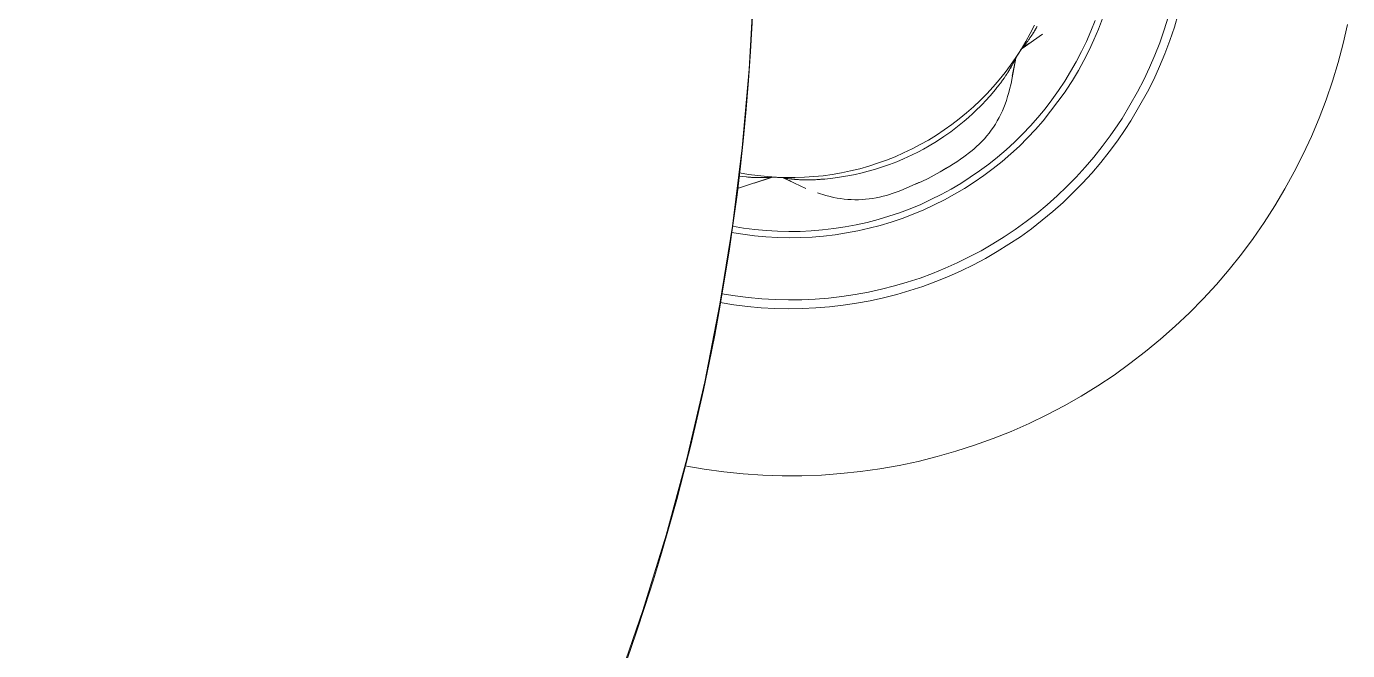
# Model space of a CAD drawing. Header units: inches. Extents: x -12 to 136, y -5 to 104.
# Drawn here: x 60.09 to 65.27, y 1.18 to 3.63 of the extents above; entities that cross this region are included whole.
import ezdxf

# ---------------------------------------------------------------- set-up
doc = ezdxf.new("R2010")
doc.units = ezdxf.units.IN
doc.layers.add('ZANO_R', color=7, linetype='Continuous', lineweight=0)

msp = doc.modelspace()

# ---------------------------------------------------------------- linework, layer by layer
at = {"layer": 'ZANO_R'}
for p, q in [((62.92244, 3.46307), (62.93933, 3.77245)), ((64.04136, 3.63576), (64.02476, 3.60313)), ((64.05032, 3.62803), (64.05152, 3.63021)), ((64.27868, 3.65337), (64.26236, 3.61211)), ((64.29173, 3.61956), (64.30776, 3.66179)), ((64.56578, 3.66699), (64.55, 3.61648)), ((64.60538, 3.67935), (64.58977, 3.62675)), ((65.2694, 3.63836), (65.25211, 3.56327)), ((64.0727, 3.60051), (63.99278, 3.5442)), ((64.02476, 3.60313), (64.00705, 3.57108)), ((64.01802, 3.57748), (64.01481, 3.57306)), ((64.01802, 3.57747), (64.01831, 3.57788)), ((64.01947, 3.5795), (64.01831, 3.57788)), ((64.01948, 3.5795), (64.02015, 3.58043)), ((64.02095, 3.58156), (64.02014, 3.58043)), ((64.02095, 3.58156), (64.02346, 3.58511)), ((64.02442, 3.58651), (64.02345, 3.58511)), ((64.02443, 3.5865), (64.02792, 3.59158)), ((64.02852, 3.59248), (64.02792, 3.59158)), ((64.02853, 3.59248), (64.03104, 3.59623)), ((64.03161, 3.59711), (64.03103, 3.59623)), ((64.03162, 3.59711), (64.0321, 3.59785)), ((64.03317, 3.5995), (64.0321, 3.59785)), ((64.03318, 3.5995), (64.03425, 3.60116)), ((64.0347, 3.60186), (64.03425, 3.60117)), ((64.0347, 3.60186), (64.03533, 3.60286)), ((64.03642, 3.60457), (64.03533, 3.60286)), ((64.03642, 3.60457), (64.03752, 3.60632)), ((64.03778, 3.60675), (64.03752, 3.60632)), ((64.03778, 3.60675), (64.03862, 3.60809)), ((64.03933, 3.60924), (64.03862, 3.60809)), ((64.03933, 3.60924), (64.03975, 3.60993)), ((64.04147, 3.61275), (64.03975, 3.60994)), ((64.04147, 3.61275), (64.04204, 3.6137)), ((64.04242, 3.61434), (64.04204, 3.6137)), ((64.04242, 3.61434), (64.04319, 3.61563)), ((64.04397, 3.61695), (64.04319, 3.61563)), ((64.04397, 3.61695), (64.04436, 3.61762)), ((64.04613, 3.62065), (64.04436, 3.61762)), ((64.04613, 3.62065), (64.04672, 3.62167)), ((64.04706, 3.62227), (64.04672, 3.62168)), ((64.04706, 3.62227), (64.04791, 3.62374)), ((64.0486, 3.62498), (64.0479, 3.62375)), ((64.04861, 3.62498), (64.04911, 3.62587)), ((64.05031, 3.62803), (64.04911, 3.62587)), ((64.26236, 3.61211), (64.24461, 3.57145)), ((64.25532, 3.53689), (64.27424, 3.57791)), ((64.27424, 3.57791), (64.29173, 3.61956)), ((64.55, 3.61648), (64.5325, 3.56653)), ((64.58977, 3.62675), (64.57235, 3.57473)), ((63.98824, 3.53966), (63.96837, 3.50891)), ((63.97934, 3.52529), (63.96898, 3.50952)), ((63.98942, 3.54124), (63.97934, 3.52529)), ((64.00705, 3.57108), (63.98824, 3.53966)), ((63.99271, 3.54413), (63.98942, 3.54124)), ((63.993, 3.54487), (63.99264, 3.54454)), ((63.99265, 3.54422), (63.99264, 3.54422)), ((63.99264, 3.54422), (63.99264, 3.54422)), ((63.99264, 3.54422), (63.99264, 3.54422)), ((63.99264, 3.54422), (63.99264, 3.54422)), ((63.99264, 3.54422), (63.99264, 3.54421)), ((63.99264, 3.54421), (63.99264, 3.54421)), ((63.99264, 3.54421), (63.99264, 3.54421)), ((63.99264, 3.54421), (63.99264, 3.54421)), ((63.99264, 3.54421), (63.99264, 3.54421)), ((63.99264, 3.54421), (63.99264, 3.54421)), ((63.99264, 3.54421), (63.99264, 3.5442)), ((63.99264, 3.5442), (63.99264, 3.5442)), ((63.99264, 3.5442), (63.99264, 3.5442)), ((63.99264, 3.5442), (63.99264, 3.5442)), ((63.99264, 3.5442), (63.99264, 3.5442)), ((63.99264, 3.5442), (63.99264, 3.5442)), ((63.99264, 3.5442), (63.99264, 3.54419)), ((63.99264, 3.54419), (63.99264, 3.54419)), ((63.99264, 3.54419), (63.99264, 3.54419)), ((63.99264, 3.54419), (63.99264, 3.54419)), ((63.99264, 3.54419), (63.99264, 3.54419)), ((63.99264, 3.54419), (63.99264, 3.54419)), ((63.99264, 3.54419), (63.99264, 3.54419)), ((63.99264, 3.54419), (63.99264, 3.54418)), ((63.99264, 3.54418), (63.99264, 3.54418)), ((63.99264, 3.54418), (63.99264, 3.54418)), ((63.99264, 3.54418), (63.99265, 3.54418)), ((63.99265, 3.54423), (63.99266, 3.54446)), ((63.99265, 3.54423), (63.99265, 3.54423)), ((63.99265, 3.54423), (63.99265, 3.54423)), ((63.99265, 3.54423), (63.99265, 3.54423)), ((63.99265, 3.54423), (63.99265, 3.54422)), ((63.99265, 3.54422), (63.99265, 3.54422)), ((63.99265, 3.54422), (63.99265, 3.54422)), ((63.99265, 3.54422), (63.99265, 3.54422)), ((63.99265, 3.54418), (63.99265, 3.54418)), ((63.99265, 3.54418), (63.99265, 3.54418)), ((63.99265, 3.54418), (63.99265, 3.54418)), ((63.99265, 3.54418), (63.99265, 3.54417)), ((63.99265, 3.54417), (63.99265, 3.54417)), ((63.99265, 3.54417), (63.99265, 3.54417)), ((63.99265, 3.54417), (63.99265, 3.54417)), ((63.99265, 3.54417), (63.99265, 3.54417)), ((63.99265, 3.54417), (63.99265, 3.54417)), ((63.99265, 3.54417), (63.99265, 3.54417)), ((63.99265, 3.54417), (63.99266, 3.54417)), ((63.99266, 3.54417), (63.99266, 3.54417)), ((63.99266, 3.54417), (63.99266, 3.54416)), ((63.99266, 3.54416), (63.99266, 3.54416)), ((63.99266, 3.54416), (63.99266, 3.54416)), ((63.99266, 3.54416), (63.99266, 3.54416)), ((63.99266, 3.54416), (63.99266, 3.54416)), ((63.99266, 3.54416), (63.99266, 3.54416)), ((63.99266, 3.54416), (63.99267, 3.54416)), ((63.99267, 3.54416), (63.99267, 3.54416)), ((63.99267, 3.54416), (63.99267, 3.54416)), ((63.99267, 3.54416), (63.99267, 3.54416)), ((63.99267, 3.54416), (63.99267, 3.54416)), ((63.99267, 3.54416), (63.99267, 3.54416)), ((63.99267, 3.54416), (63.99267, 3.54416)), ((63.99267, 3.54416), (63.99268, 3.54416)), ((63.99268, 3.54416), (63.99268, 3.54416)), ((63.99268, 3.54416), (63.99268, 3.54415)), ((63.99268, 3.54415), (63.99268, 3.54415)), ((63.99268, 3.54415), (63.99268, 3.54415)), ((63.99268, 3.54415), (63.99268, 3.54415)), ((63.99268, 3.54415), (63.99269, 3.54415)), ((63.99269, 3.54415), (63.99269, 3.54415)), ((63.99269, 3.54415), (63.99269, 3.54415)), ((63.99269, 3.54415), (63.99269, 3.54415)), ((63.99276, 3.54418), (63.9927, 3.54415)), ((63.99275, 3.54418), (63.99278, 3.5442)), ((63.99301, 3.54487), (63.99307, 3.54493)), ((63.99321, 3.54507), (63.99306, 3.54493)), ((63.99337, 3.54524), (63.99323, 3.5451)), ((63.99354, 3.54542), (63.99342, 3.5453)), ((63.99374, 3.54563), (63.99364, 3.54553)), ((63.99394, 3.54587), (63.99388, 3.54579)), ((63.99495, 3.54703), (63.99473, 3.54677)), ((63.99495, 3.54703), (63.99542, 3.54759)), ((63.99554, 3.54775), (63.99541, 3.5476)), ((63.99555, 3.54775), (63.9962, 3.54856)), ((63.9964, 3.54881), (63.99576, 3.54802)), ((63.9964, 3.54881), (63.9966, 3.54906)), ((63.9969, 3.54944), (63.9966, 3.54906)), ((63.9969, 3.54944), (63.99794, 3.55077)), ((63.99823, 3.55114), (63.99794, 3.55077)), ((63.99823, 3.55114), (63.99842, 3.55138)), ((63.99902, 3.55216), (63.99842, 3.55138)), ((63.99902, 3.55215), (63.99943, 3.55268)), ((63.9999, 3.5533), (63.99943, 3.55268)), ((63.99991, 3.5533), (64.0005, 3.55407)), ((64.00083, 3.55451), (64.00049, 3.55407)), ((64.00084, 3.5545), (64.00478, 3.55965)), ((64.02164, 3.56519), (64.00373, 3.55249)), ((64.005, 3.55995), (64.00477, 3.55966)), ((64.005, 3.55995), (64.00689, 3.56243)), ((64.00733, 3.56303), (64.00688, 3.56243)), ((64.00734, 3.56303), (64.00837, 3.56439)), ((64.00855, 3.56465), (64.00836, 3.5644)), ((64.00856, 3.56465), (64.00991, 3.56645)), ((64.01109, 3.56804), (64.0099, 3.56645)), ((64.0111, 3.56804), (64.0115, 3.56857)), ((64.01241, 3.56981), (64.01149, 3.56858)), ((64.01241, 3.56981), (64.01313, 3.57078)), ((64.01377, 3.57166), (64.01313, 3.57078)), ((64.01378, 3.57166), (64.01481, 3.57306)), ((64.02164, 3.56518), (64.02171, 3.56524)), ((64.22546, 3.53142), (64.20493, 3.49208)), ((64.24461, 3.57145), (64.22546, 3.53142)), ((64.23499, 3.49656), (64.25532, 3.53689)), ((64.5325, 3.56653), (64.5133, 3.51721)), ((64.57235, 3.57473), (64.55313, 3.52334)), ((65.25211, 3.56327), (65.23224, 3.48882)), ((63.94745, 3.47885), (63.92551, 3.44954)), ((63.96837, 3.50891), (63.94745, 3.47885)), ((63.95112, 3.47406), (63.95026, 3.47255)), ((63.95113, 3.47405), (63.95151, 3.47472)), ((63.95253, 3.47655), (63.9515, 3.47473)), ((63.95254, 3.47654), (63.95273, 3.47687)), ((63.95389, 3.47897), (63.95272, 3.47688)), ((63.9539, 3.47896), (63.95504, 3.48099)), ((63.96803, 3.50581), (63.95414, 3.43478)), ((63.96555, 3.49105), (63.95415, 3.42901)), ((63.9552, 3.48131), (63.95503, 3.481)), ((63.95521, 3.48131), (63.95613, 3.48296)), ((63.95646, 3.48358), (63.95612, 3.48297)), ((63.95647, 3.48358), (63.95718, 3.48487)), ((63.95767, 3.48576), (63.95718, 3.48487)), ((63.95767, 3.48576), (63.95916, 3.48848)), ((63.95936, 3.48887), (63.95915, 3.48849)), ((63.95936, 3.48886), (63.96008, 3.49019)), ((63.96041, 3.49081), (63.96008, 3.49019)), ((63.96041, 3.49081), (63.96096, 3.49182)), ((63.96139, 3.49264), (63.96096, 3.49182)), ((63.9614, 3.49264), (63.96259, 3.49487)), ((63.96274, 3.49516), (63.96258, 3.49487)), ((63.96274, 3.49516), (63.96297, 3.49559)), ((63.96315, 3.49594), (63.96297, 3.4956)), ((63.96315, 3.49593), (63.96335, 3.4963)), ((63.96354, 3.49667), (63.96335, 3.49631)), ((63.96354, 3.49667), (63.96408, 3.49766)), ((63.9643, 3.49808), (63.96407, 3.49766)), ((63.9643, 3.49807), (63.96475, 3.49892)), ((63.96504, 3.49949), (63.96474, 3.49892)), ((63.96505, 3.49949), (63.96594, 3.5012)), ((63.96823, 3.50628), (63.96555, 3.49105)), ((63.96605, 3.50143), (63.96593, 3.5012)), ((63.96605, 3.50142), (63.96644, 3.5022)), ((63.96662, 3.50258), (63.96643, 3.5022)), ((63.96662, 3.50257), (63.96667, 3.50266)), ((63.96728, 3.50398), (63.96666, 3.50266)), ((63.96748, 3.50443), (63.9674, 3.50425)), ((63.96764, 3.5048), (63.96755, 3.50458)), ((63.96777, 3.50512), (63.96767, 3.50488)), ((63.96788, 3.50541), (63.96778, 3.50516)), ((63.96802, 3.50586), (63.96791, 3.50552)), ((63.96807, 3.50603), (63.96806, 3.50598)), ((63.96807, 3.50603), (63.96809, 3.50611)), ((63.96834, 3.50736), (63.96809, 3.50612)), ((63.96816, 3.50638), (63.96816, 3.50639)), ((63.96816, 3.50639), (63.96816, 3.50639)), ((63.96816, 3.50639), (63.96816, 3.50639)), ((63.96816, 3.50639), (63.96816, 3.50639)), ((63.96816, 3.50639), (63.96816, 3.50639)), ((63.96816, 3.50639), (63.96817, 3.50639)), ((63.96816, 3.50638), (63.96816, 3.50638)), ((63.96816, 3.50638), (63.96816, 3.50638)), ((63.96816, 3.50638), (63.96816, 3.50638)), ((63.96817, 3.50639), (63.96817, 3.5064)), ((63.96817, 3.5064), (63.96817, 3.5064)), ((63.96817, 3.5064), (63.96817, 3.5064)), ((63.96817, 3.5064), (63.96817, 3.5064)), ((63.96817, 3.5064), (63.96817, 3.5064)), ((63.96817, 3.5064), (63.96817, 3.5064)), ((63.96817, 3.5064), (63.96818, 3.5064)), ((63.96818, 3.5064), (63.96818, 3.50641)), ((63.96818, 3.50641), (63.96818, 3.50641)), ((63.96818, 3.50641), (63.96818, 3.50641)), ((63.96818, 3.50641), (63.96819, 3.50641)), ((63.96818, 3.5064), (63.96818, 3.5064)), ((63.96819, 3.50641), (63.96819, 3.50641)), ((63.96819, 3.50641), (63.96819, 3.50641)), ((63.96819, 3.50641), (63.96819, 3.50641)), ((63.96819, 3.50641), (63.96819, 3.50641)), ((63.96819, 3.50641), (63.96819, 3.50641)), ((63.96819, 3.50641), (63.9682, 3.50641)), ((63.9682, 3.50641), (63.9682, 3.50641)), ((63.9682, 3.50641), (63.9682, 3.50641)), ((63.9682, 3.50641), (63.9682, 3.50641)), ((63.9682, 3.50641), (63.9682, 3.50641)), ((63.9682, 3.50641), (63.96821, 3.50641)), ((63.96821, 3.50641), (63.96821, 3.50641)), ((63.96821, 3.50641), (63.96821, 3.50641)), ((63.96821, 3.50641), (63.96821, 3.50641)), ((63.96821, 3.50641), (63.96821, 3.50641)), ((63.96821, 3.50641), (63.96822, 3.50641)), ((63.96822, 3.50641), (63.96822, 3.50641)), ((63.96822, 3.50641), (63.96822, 3.50641)), ((63.96822, 3.50641), (63.96822, 3.50641)), ((63.96822, 3.50641), (63.96822, 3.50641)), ((63.96822, 3.50641), (63.96823, 3.50641)), ((63.96823, 3.50641), (63.96823, 3.50641)), ((63.96823, 3.50641), (63.96823, 3.50641)), ((63.96823, 3.50641), (63.96823, 3.50641)), ((63.96823, 3.50641), (63.96823, 3.50641)), ((63.96823, 3.50641), (63.96824, 3.50641)), ((63.96825, 3.50636), (63.96823, 3.50629)), ((63.96824, 3.50641), (63.96824, 3.50641)), ((63.96824, 3.50641), (63.96824, 3.50641)), ((63.96824, 3.50641), (63.96824, 3.5064)), ((63.96824, 3.50636), (63.96824, 3.5064)), ((63.96824, 3.5064), (63.96824, 3.5064)), ((63.96824, 3.5064), (63.96824, 3.5064)), ((63.96824, 3.5064), (63.96825, 3.5064)), ((63.96851, 3.50762), (63.96825, 3.50639)), ((63.96864, 3.50858), (63.96834, 3.50736)), ((63.9688, 3.50883), (63.96851, 3.50762)), ((63.96897, 3.5098), (63.96864, 3.50858)), ((63.96913, 3.51004), (63.9688, 3.50883)), ((64.20493, 3.49208), (64.18305, 3.45349)), ((64.21327, 3.45696), (64.23499, 3.49656)), ((64.5133, 3.51721), (64.49242, 3.46858)), ((64.53214, 3.47265), (64.5094, 3.42272)), ((64.55313, 3.52334), (64.53214, 3.47265)), ((65.23224, 3.48882), (65.20981, 3.41509)), ((62.89477, 3.15448), (62.92244, 3.46307)), ((63.90258, 3.421), (63.87867, 3.39326)), ((63.92551, 3.44954), (63.90258, 3.421)), ((63.91765, 3.4217), (63.91691, 3.42068)), ((63.91765, 3.4217), (63.92071, 3.42597)), ((63.9217, 3.42737), (63.92071, 3.42597)), ((63.9217, 3.42737), (63.92256, 3.4286)), ((63.92299, 3.42922), (63.92256, 3.4286)), ((63.923, 3.42922), (63.92617, 3.43382)), ((63.92673, 3.43465), (63.92616, 3.43382)), ((63.92673, 3.43465), (63.92733, 3.43552)), ((63.92851, 3.43729), (63.92732, 3.43552)), ((63.92851, 3.43729), (63.92963, 3.43896)), ((63.93024, 3.43988), (63.92963, 3.43896)), ((63.93024, 3.43988), (63.93131, 3.44149)), ((63.93191, 3.44241), (63.93131, 3.4415)), ((63.93191, 3.44241), (63.93295, 3.44401)), ((63.93353, 3.44491), (63.93295, 3.44401)), ((63.93353, 3.44491), (63.93455, 3.4465)), ((63.93511, 3.44738), (63.93455, 3.4465)), ((63.93511, 3.44738), (63.93613, 3.44898)), ((63.93666, 3.44982), (63.93613, 3.44898)), ((63.93666, 3.44982), (63.93919, 3.45387)), ((63.93956, 3.45448), (63.93919, 3.45387)), ((63.93957, 3.45448), (63.94068, 3.45628)), ((63.94141, 3.45749), (63.94067, 3.45629)), ((63.94141, 3.45749), (63.94214, 3.45868)), ((63.94319, 3.46045), (63.94213, 3.45869)), ((63.9432, 3.46045), (63.94357, 3.46106)), ((63.94491, 3.46334), (63.94356, 3.46107)), ((63.94492, 3.46334), (63.94769, 3.46805)), ((63.94812, 3.46882), (63.94767, 3.46806)), ((63.94813, 3.46881), (63.949, 3.47032)), ((63.94964, 3.47147), (63.94898, 3.47032)), ((63.95415, 3.42901), (63.9491, 3.40586)), ((63.94965, 3.47146), (63.95027, 3.47254)), ((64.18305, 3.45349), (64.15983, 3.41567)), ((64.19018, 3.41814), (64.21327, 3.45696)), ((64.49242, 3.46858), (64.46989, 3.4207)), ((64.5094, 3.42272), (64.48494, 3.37361)), ((63.87867, 3.39326), (63.85383, 3.36636)), ((63.8877, 3.38313), (63.86689, 3.3585)), ((63.8877, 3.38313), (63.89386, 3.39068)), ((63.89489, 3.39198), (63.89385, 3.39069)), ((63.8949, 3.39198), (63.89613, 3.39351)), ((63.89651, 3.394), (63.89613, 3.39352)), ((63.89652, 3.394), (63.89732, 3.395)), ((63.89971, 3.39801), (63.89732, 3.395)), ((63.89971, 3.39801), (63.90056, 3.3991)), ((63.9085, 3.40936), (63.90056, 3.39909)), ((63.91625, 3.41976), (63.9085, 3.40936)), ((63.91625, 3.41976), (63.91691, 3.42068)), ((63.94057, 3.37175), (63.93588, 3.3554)), ((63.94351, 3.38283), (63.94057, 3.37175)), ((63.9491, 3.40586), (63.94351, 3.38283)), ((64.07498, 3.25985), (64.16138, 3.37361)), ((64.13532, 3.37869), (64.10953, 3.34258)), ((64.15983, 3.41567), (64.13532, 3.37869)), ((64.16138, 3.37361), (64.16576, 3.38014)), ((64.16576, 3.38014), (64.19018, 3.41814)), ((64.44573, 3.37361), (64.38479, 3.26968)), ((64.48494, 3.37361), (64.41968, 3.25993)), ((64.46989, 3.4207), (64.44573, 3.37361)), ((65.20981, 3.41509), (65.18485, 3.34219)), ((63.82808, 3.34033), (63.80145, 3.3152)), ((63.82875, 3.31742), (63.81384, 3.30277)), ((63.85383, 3.36636), (63.82808, 3.34033)), ((63.82876, 3.31742), (63.83696, 3.32578)), ((63.84914, 3.33865), (63.83696, 3.32578)), ((63.84914, 3.33865), (63.86689, 3.3585)), ((63.92593, 3.32552), (63.92069, 3.31203)), ((63.93071, 3.33919), (63.92593, 3.32552)), ((63.93588, 3.3554), (63.93071, 3.33919)), ((64.10953, 3.34258), (64.08251, 3.30739)), ((65.18485, 3.34219), (65.1574, 3.27019)), ((63.74567, 3.26777), (63.71659, 3.24552)), ((63.77396, 3.29101), (63.74567, 3.26777)), ((63.76515, 3.25899), (63.78204, 3.27353)), ((63.80145, 3.3152), (63.77396, 3.29101)), ((63.78204, 3.27353), (63.79861, 3.28844)), ((63.81384, 3.30277), (63.79861, 3.28845)), ((63.90225, 3.27272), (63.89522, 3.26006)), ((63.90884, 3.28561), (63.90225, 3.27272)), ((63.91499, 3.29872), (63.90884, 3.28561)), ((63.92069, 3.31203), (63.91499, 3.29872)), ((64.05427, 3.27316), (64.02487, 3.23993)), ((64.08251, 3.30739), (64.05427, 3.27316)), ((64.38479, 3.26968), (64.36853, 3.2448)), ((65.1574, 3.27019), (65.12748, 3.19918)), ((63.68676, 3.22428), (63.65622, 3.20408)), ((63.71246, 3.21749), (63.68508, 3.19809)), ((63.71659, 3.24552), (63.68676, 3.22428)), ((63.73916, 3.2378), (63.71246, 3.21749)), ((63.76515, 3.259), (63.73916, 3.2378)), ((63.87161, 3.22362), (63.86292, 3.21204)), ((63.87989, 3.2355), (63.87161, 3.22362)), ((63.88777, 3.24765), (63.87989, 3.2355)), ((63.89522, 3.26006), (63.88777, 3.24765)), ((64.02487, 3.23993), (63.99432, 3.20775)), ((64.01394, 3.19292), (64.04504, 3.22585)), ((64.04504, 3.22585), (64.07498, 3.25985)), ((64.36853, 3.2448), (64.3386, 3.20157)), ((64.39737, 3.22555), (64.36677, 3.18134)), ((64.41968, 3.25993), (64.39737, 3.22555)), ((63.59315, 3.16689), (63.56069, 3.14995)), ((63.625, 3.18494), (63.59315, 3.16689)), ((63.60583, 3.14927), (63.62845, 3.16214)), ((63.65622, 3.20408), (63.625, 3.18494)), ((63.65707, 3.17964), (63.62845, 3.16215)), ((63.68508, 3.19809), (63.65707, 3.17964)), ((63.82438, 3.16886), (63.81386, 3.15892)), ((63.83457, 3.17916), (63.82438, 3.16886)), ((63.84439, 3.18979), (63.83457, 3.17916)), ((63.85385, 3.20076), (63.84439, 3.18979)), ((63.86292, 3.21204), (63.85385, 3.20076)), ((63.96268, 3.17665), (63.92997, 3.14666)), ((63.99432, 3.20775), (63.96268, 3.17665)), ((63.98171, 3.16109), (64.01394, 3.19292)), ((64.3386, 3.20157), (64.30721, 3.15938)), ((64.36677, 3.18134), (64.33468, 3.13821)), ((65.12748, 3.19918), (65.09512, 3.12925)), ((62.85635, 2.84703), (62.89477, 3.15448)), ((63.49412, 3.11945), (63.46009, 3.10594)), ((63.52766, 3.13413), (63.49412, 3.11945)), ((63.5279, 3.11095), (63.50058, 3.09959)), ((63.56069, 3.14995), (63.52766, 3.13413)), ((63.5279, 3.11095), (63.54476, 3.11849)), ((63.54476, 3.11849), (63.56147, 3.12636)), ((63.58286, 3.13703), (63.56147, 3.12636)), ((63.58286, 3.13703), (63.60583, 3.14927)), ((63.76399, 3.11888), (63.75027, 3.10927)), ((63.79182, 3.14015), (63.76399, 3.11888)), ((63.803, 3.14935), (63.79182, 3.14015)), ((63.81386, 3.15892), (63.803, 3.14935)), ((63.89624, 3.11783), (63.86153, 3.0902)), ((63.92997, 3.14666), (63.89624, 3.11783)), ((63.91402, 3.10088), (63.94839, 3.1304)), ((63.94839, 3.1304), (63.98171, 3.16109)), ((64.2744, 3.11829), (64.24022, 3.07833)), ((64.30721, 3.15938), (64.2744, 3.11829)), ((64.33468, 3.13821), (64.30114, 3.0962)), ((65.09512, 3.12925), (65.06037, 3.06047)), ((63.31992, 3.06381), (63.28408, 3.05633)), ((63.35549, 3.07253), (63.31992, 3.06381)), ((63.39073, 3.08247), (63.35549, 3.07253)), ((63.38832, 3.06233), (63.35963, 3.05511)), ((63.41679, 3.07039), (63.38832, 3.06233)), ((63.42561, 3.09361), (63.39073, 3.08247)), ((63.445, 3.0793), (63.41679, 3.07039)), ((63.46009, 3.10594), (63.42561, 3.09361)), ((63.47294, 3.08903), (63.445, 3.0793)), ((63.50058, 3.09959), (63.47294, 3.08903)), ((63.67155, 3.06027), (63.64792, 3.04693)), ((63.69473, 3.07439), (63.67155, 3.06027)), ((63.68373, 3.06798), (63.68172, 3.06682)), ((63.7092, 3.08299), (63.68373, 3.06798)), ((63.72387, 3.09202), (63.7092, 3.08299)), ((63.73633, 3.09998), (63.72387, 3.09202)), ((63.75027, 3.10927), (63.73633, 3.09998)), ((63.82587, 3.06378), (63.78933, 3.03862)), ((63.86153, 3.0902), (63.82587, 3.06378)), ((63.8423, 3.04554), (63.87864, 3.07259)), ((63.87864, 3.07259), (63.91402, 3.10088)), ((64.24022, 3.07833), (64.20469, 3.03957)), ((64.30114, 3.0962), (64.26619, 3.05535)), ((65.06037, 3.06047), (65.02327, 2.99293)), ((63.0104, 3.03863), (62.8761, 2.99429)), ((62.88218, 3.04387), (62.88374, 3.04365)), ((62.91976, 3.05021), (62.88369, 3.05649)), ((62.8966, 3.0419), (62.88374, 3.04364)), ((62.90948, 3.04039), (62.8966, 3.0419)), ((62.90948, 3.04039), (62.91061, 3.04027)), ((62.91186, 3.04014), (62.91061, 3.04027)), ((62.91186, 3.04014), (62.91708, 3.03963)), ((62.91879, 3.03948), (62.91708, 3.03963)), ((62.91879, 3.03947), (62.92029, 3.03934)), ((62.95603, 3.04517), (62.91976, 3.05021)), ((62.92104, 3.03928), (62.92029, 3.03935)), ((62.92104, 3.03928), (62.92661, 3.03883)), ((62.92761, 3.03876), (62.92661, 3.03883)), ((62.92761, 3.03875), (62.92867, 3.03868)), ((62.93079, 3.03853), (62.92867, 3.03868)), ((62.93079, 3.03853), (62.9328, 3.0384)), ((62.9339, 3.03833), (62.9328, 3.0384)), ((62.9339, 3.03833), (62.93583, 3.03822)), ((62.93693, 3.03816), (62.93583, 3.03822)), ((62.93693, 3.03815), (62.93883, 3.03805)), ((62.9399, 3.038), (62.93883, 3.03805)), ((62.9399, 3.038), (62.94179, 3.03791)), ((63.0099, 3.03857), (62.94143, 3.01509)), ((62.94283, 3.03786), (62.94179, 3.03791)), ((62.94283, 3.03786), (62.94472, 3.03778)), ((62.94571, 3.03774), (62.94472, 3.03778)), ((62.94571, 3.03774), (62.95049, 3.03758)), ((62.9512, 3.03756), (62.95049, 3.03758)), ((62.9512, 3.03755), (62.95332, 3.0375)), ((62.95474, 3.03747), (62.95332, 3.0375)), ((62.95474, 3.03746), (62.95613, 3.03743)), ((62.99245, 3.04139), (62.95603, 3.04517)), ((62.95819, 3.0374), (62.95613, 3.03744)), ((62.95819, 3.03739), (62.95891, 3.03738)), ((62.96155, 3.03736), (62.95891, 3.03739)), ((62.96155, 3.03734), (62.96702, 3.03731)), ((62.9679, 3.03732), (62.96702, 3.03732)), ((62.9679, 3.03731), (62.96964, 3.03731)), ((62.97096, 3.03733), (62.96964, 3.03732)), ((62.97096, 3.03731), (62.9722, 3.03732)), ((62.97394, 3.03734), (62.9722, 3.03733)), ((62.97394, 3.03733), (62.97471, 3.03733)), ((62.9768, 3.03736), (62.97471, 3.03734)), ((62.9768, 3.03735), (62.97718, 3.03735)), ((62.97957, 3.03739), (62.97718, 3.03736)), ((62.97958, 3.03738), (62.9819, 3.03742)), ((62.98226, 3.03743), (62.9819, 3.03742)), ((62.98226, 3.03742), (62.98416, 3.03746)), ((62.98486, 3.03747), (62.98416, 3.03746)), ((62.98486, 3.03747), (62.98633, 3.0375)), ((62.98735, 3.03752), (62.98633, 3.0375)), ((62.98735, 3.03752), (62.99045, 3.03759)), ((62.99088, 3.03761), (62.99045, 3.0376)), ((62.99088, 3.0376), (62.99239, 3.03765)), ((62.99309, 3.03767), (62.99239, 3.03765)), ((63.02898, 3.03885), (62.99245, 3.04139)), ((62.99309, 3.03767), (62.99424, 3.0377)), ((62.99517, 3.03773), (62.99424, 3.0377)), ((62.99517, 3.03773), (62.99769, 3.03782)), ((62.99802, 3.03783), (62.99769, 3.03782)), ((62.99802, 3.03783), (62.99851, 3.03784)), ((62.9989, 3.03786), (62.99851, 3.03785)), ((62.9989, 3.03786), (62.99932, 3.03787)), ((62.99973, 3.03789), (62.99932, 3.03787)), ((62.99973, 3.03788), (63.00086, 3.03792)), ((63.00133, 3.03794), (63.00086, 3.03792)), ((63.00133, 3.03793), (63.00228, 3.03797)), ((63.00292, 3.038), (63.00228, 3.03797)), ((63.00292, 3.03799), (63.00485, 3.03808)), ((63.0051, 3.0381), (63.00485, 3.03808)), ((63.0051, 3.03809), (63.00597, 3.03814)), ((63.00638, 3.03817), (63.00597, 3.03815)), ((63.00639, 3.03817), (63.00648, 3.03818)), ((63.00793, 3.0383), (63.00648, 3.03818)), ((63.00842, 3.03835), (63.00823, 3.03833)), ((63.00882, 3.0384), (63.00858, 3.03837)), ((63.00916, 3.03845), (63.00891, 3.03842)), ((63.00946, 3.0385), (63.0092, 3.03846)), ((63.00993, 3.0386), (63.00958, 3.03852)), ((63.0101, 3.03865), (63.01005, 3.03864)), ((63.0101, 3.03864), (63.01018, 3.03867)), ((63.01139, 3.03907), (63.01019, 3.03868)), ((63.01047, 3.03866), (63.01041, 3.03863)), ((63.01045, 3.03875), (63.01045, 3.03875)), ((63.01045, 3.03875), (63.01045, 3.03875)), ((63.01045, 3.03875), (63.01045, 3.03875)), ((63.01045, 3.03875), (63.01046, 3.03875)), ((63.01046, 3.03875), (63.01046, 3.03875)), ((63.01046, 3.03875), (63.01046, 3.03875)), ((63.01046, 3.03875), (63.01046, 3.03875)), ((63.01046, 3.03875), (63.01046, 3.03875)), ((63.01046, 3.03875), (63.01047, 3.03875)), ((63.01047, 3.03875), (63.01047, 3.03875)), ((63.01047, 3.03875), (63.01047, 3.03874)), ((63.01047, 3.03874), (63.01047, 3.03874)), ((63.01047, 3.03874), (63.01047, 3.03874)), ((63.01047, 3.03874), (63.01047, 3.03874)), ((63.01047, 3.03874), (63.01048, 3.03874)), ((63.01047, 3.03866), (63.01051, 3.03868)), ((63.01048, 3.03874), (63.01048, 3.03874)), ((63.01048, 3.03874), (63.01048, 3.03874)), ((63.01048, 3.03874), (63.01048, 3.03874)), ((63.01048, 3.03874), (63.01048, 3.03874)), ((63.01048, 3.03874), (63.01049, 3.03874)), ((63.01049, 3.03874), (63.01049, 3.03874)), ((63.01049, 3.03874), (63.01049, 3.03873)), ((63.01049, 3.03873), (63.01049, 3.03873)), ((63.01049, 3.03873), (63.01049, 3.03873)), ((63.01049, 3.03873), (63.01049, 3.03873)), ((63.01049, 3.03873), (63.01049, 3.03873)), ((63.01049, 3.03873), (63.0105, 3.03873)), ((63.0105, 3.03873), (63.0105, 3.03873)), ((63.0105, 3.03873), (63.0105, 3.03872)), ((63.0105, 3.03872), (63.0105, 3.03872)), ((63.0105, 3.03872), (63.0105, 3.03872)), ((63.0105, 3.03872), (63.0105, 3.03872)), ((63.0105, 3.03872), (63.0105, 3.03872)), ((63.0105, 3.03872), (63.0105, 3.03872)), ((63.0105, 3.03872), (63.0105, 3.03871)), ((63.0105, 3.03871), (63.01051, 3.03871)), ((63.01169, 3.03906), (63.01051, 3.03867)), ((63.01051, 3.03871), (63.01051, 3.03871)), ((63.01051, 3.03871), (63.01051, 3.03871)), ((63.01051, 3.03871), (63.01051, 3.03871)), ((63.01051, 3.03871), (63.01051, 3.03871)), ((63.01051, 3.03871), (63.01051, 3.0387)), ((63.01051, 3.0387), (63.01051, 3.0387)), ((63.01051, 3.0387), (63.01051, 3.0387)), ((63.01051, 3.0387), (63.01051, 3.0387)), ((63.01051, 3.0387), (63.01051, 3.0387)), ((63.01051, 3.0387), (63.01051, 3.03869)), ((63.01051, 3.03869), (63.01051, 3.03869)), ((63.01051, 3.03869), (63.01051, 3.03869)), ((63.01051, 3.03869), (63.01051, 3.03869)), ((63.01051, 3.03869), (63.01051, 3.03869)), ((63.01051, 3.03869), (63.01051, 3.03868)), ((63.01051, 3.03868), (63.01051, 3.03868)), ((63.01051, 3.03868), (63.01051, 3.03868)), ((63.0126, 3.03943), (63.01139, 3.03907)), ((63.01289, 3.03942), (63.01169, 3.03906)), ((63.01382, 3.03975), (63.0126, 3.03943)), ((63.0141, 3.03973), (63.01289, 3.03942)), ((63.03242, 3.03852), (63.01358, 3.0396)), ((63.06557, 3.03758), (63.02898, 3.03885)), ((63.05126, 3.03776), (63.03242, 3.03852)), ((63.05542, 3.03636), (63.05126, 3.03776)), ((63.05543, 3.03643), (63.05542, 3.03643)), ((63.05542, 3.03643), (63.05542, 3.03643)), ((63.05542, 3.03643), (63.05542, 3.03643)), ((63.05542, 3.03643), (63.05542, 3.03643)), ((63.05542, 3.03643), (63.05542, 3.03643)), ((63.05542, 3.03643), (63.05542, 3.03643)), ((63.05542, 3.03643), (63.05542, 3.03642)), ((63.05542, 3.03642), (63.05542, 3.03642)), ((63.05542, 3.03642), (63.05542, 3.03642)), ((63.05542, 3.03642), (63.05542, 3.03642)), ((63.05542, 3.03642), (63.05542, 3.03642)), ((63.05542, 3.03642), (63.05542, 3.03642)), ((63.05542, 3.03642), (63.05542, 3.03641)), ((63.05542, 3.03641), (63.05542, 3.03641)), ((63.05542, 3.03641), (63.05542, 3.03641)), ((63.05542, 3.03641), (63.05542, 3.03641)), ((63.05542, 3.03641), (63.05542, 3.03641)), ((63.05542, 3.03641), (63.05542, 3.03641)), ((63.05542, 3.03641), (63.05542, 3.03641)), ((63.05542, 3.03641), (63.05542, 3.0364)), ((63.05542, 3.0364), (63.05542, 3.0364)), ((63.05542, 3.0364), (63.05542, 3.0364)), ((63.05542, 3.0364), (63.05542, 3.0364)), ((63.05542, 3.0364), (63.05542, 3.0364)), ((63.05542, 3.0364), (63.05542, 3.0364)), ((63.05542, 3.0364), (63.05542, 3.0364)), ((63.05542, 3.0364), (63.05542, 3.03639)), ((63.05542, 3.03639), (63.05543, 3.03639)), ((63.05544, 3.03645), (63.05543, 3.03645)), ((63.05543, 3.03645), (63.05543, 3.03645)), ((63.05543, 3.03645), (63.05543, 3.03644)), ((63.05543, 3.03644), (63.05543, 3.03644)), ((63.05543, 3.03644), (63.05543, 3.03644)), ((63.05543, 3.03644), (63.05543, 3.03644)), ((63.05543, 3.03644), (63.05543, 3.03644)), ((63.05543, 3.03644), (63.05543, 3.03644)), ((63.05543, 3.03644), (63.05543, 3.03644)), ((63.05543, 3.03644), (63.05543, 3.03644)), ((63.05543, 3.03644), (63.05543, 3.03643)), ((63.05543, 3.03639), (63.05543, 3.03639)), ((63.05543, 3.03639), (63.05543, 3.03639)), ((63.05543, 3.03639), (63.05543, 3.03639)), ((63.05543, 3.03639), (63.05543, 3.03639)), ((63.05548, 3.03634), (63.05543, 3.03638)), ((63.05545, 3.03645), (63.05544, 3.03645)), ((63.05544, 3.03645), (63.05544, 3.03645)), ((63.05544, 3.03645), (63.05544, 3.03645)), ((63.05544, 3.03645), (63.05544, 3.03645)), ((63.05544, 3.03645), (63.05544, 3.03645)), ((63.05544, 3.03645), (63.05544, 3.03645)), ((63.05544, 3.03645), (63.05544, 3.03645)), ((63.05546, 3.03646), (63.05545, 3.03646)), ((63.05545, 3.03646), (63.05545, 3.03646)), ((63.05545, 3.03646), (63.05545, 3.03646)), ((63.05545, 3.03646), (63.05545, 3.03646)), ((63.05545, 3.03646), (63.05545, 3.03646)), ((63.05545, 3.03646), (63.05545, 3.03645)), ((63.05545, 3.03645), (63.05545, 3.03645)), ((63.05547, 3.03646), (63.05546, 3.03646)), ((63.05546, 3.03646), (63.05546, 3.03646)), ((63.05546, 3.03646), (63.05546, 3.03646)), ((63.05546, 3.03646), (63.05546, 3.03646)), ((63.05546, 3.03646), (63.05546, 3.03646)), ((63.05546, 3.03646), (63.05546, 3.03646)), ((63.05546, 3.03646), (63.05546, 3.03646)), ((63.05547, 3.03646), (63.05568, 3.03656)), ((63.05547, 3.03646), (63.05547, 3.03646)), ((63.05547, 3.03646), (63.05547, 3.03646)), ((63.05547, 3.03646), (63.05547, 3.03646)), ((63.05547, 3.03646), (63.05547, 3.03646)), ((63.05547, 3.03646), (63.05547, 3.03646)), ((63.05549, 3.03635), (63.05552, 3.03633)), ((63.14424, 2.99527), (63.05551, 3.03633)), ((63.05621, 3.03648), (63.05574, 3.03663)), ((63.0562, 3.03647), (63.05629, 3.03645)), ((63.05648, 3.0364), (63.05629, 3.03645)), ((63.0567, 3.03634), (63.05652, 3.03639)), ((63.05695, 3.03628), (63.05678, 3.03632)), ((63.05723, 3.03622), (63.05709, 3.03625)), ((63.05754, 3.03616), (63.05744, 3.03618)), ((63.05905, 3.03587), (63.05872, 3.03593)), ((63.05905, 3.03587), (63.05977, 3.03575)), ((63.05997, 3.03572), (63.05977, 3.03575)), ((63.05997, 3.03571), (63.061, 3.03555)), ((63.06131, 3.03551), (63.06032, 3.03566)), ((63.06131, 3.0355), (63.06163, 3.03545)), ((63.06211, 3.03539), (63.06163, 3.03546)), ((63.06211, 3.03538), (63.06378, 3.03514)), ((63.06425, 3.03508), (63.06378, 3.03515)), ((63.06425, 3.03508), (63.06455, 3.03504)), ((63.06552, 3.03491), (63.06455, 3.03504)), ((63.06552, 3.0349), (63.06618, 3.03481)), ((63.10218, 3.03756), (63.06557, 3.03758)), ((63.06696, 3.03471), (63.06618, 3.03482)), ((63.06696, 3.03471), (63.06792, 3.03458)), ((63.06847, 3.03451), (63.06792, 3.03458)), ((63.08812, 3.02183), (63.06817, 3.031)), ((63.06846, 3.03451), (63.07489, 3.03367)), ((63.07526, 3.03363), (63.07489, 3.03367)), ((63.07526, 3.03362), (63.07835, 3.03323)), ((63.0791, 3.03314), (63.07835, 3.03324)), ((63.07909, 3.03314), (63.0808, 3.03293)), ((63.08111, 3.0329), (63.0808, 3.03294)), ((63.08111, 3.03289), (63.08334, 3.03262)), ((63.08532, 3.0324), (63.08334, 3.03263)), ((63.08532, 3.03239), (63.08598, 3.03231)), ((63.08751, 3.03214), (63.08598, 3.03232)), ((63.08751, 3.03213), (63.08871, 3.032)), ((63.08812, 3.02183), (63.0882, 3.0218)), ((63.08979, 3.03188), (63.08871, 3.032)), ((63.08979, 3.03188), (63.09152, 3.03169)), ((63.09695, 3.03111), (63.09152, 3.03169)), ((63.09695, 3.03111), (63.09744, 3.03106)), ((63.09943, 3.03086), (63.09744, 3.03106)), ((63.09943, 3.03086), (63.10057, 3.03075)), ((63.10195, 3.03062), (63.10057, 3.03075)), ((63.10195, 3.03061), (63.10628, 3.03022)), ((63.13878, 3.03881), (63.10218, 3.03756)), ((63.10797, 3.03008), (63.10628, 3.03023)), ((63.10797, 3.03007), (63.11412, 3.02959)), ((63.1152, 3.02952), (63.11412, 3.02959)), ((63.1152, 3.02951), (63.1197, 3.02922)), ((63.12075, 3.02916), (63.1197, 3.02922)), ((63.12075, 3.02915), (63.12164, 3.0291)), ((63.1236, 3.029), (63.12164, 3.02911)), ((63.1236, 3.029), (63.12558, 3.0289)), ((63.12641, 3.02886), (63.12558, 3.0289)), ((63.12641, 3.02886), (63.12759, 3.02881)), ((63.12962, 3.02872), (63.12759, 3.02881)), ((63.12962, 3.02872), (63.13168, 3.02865)), ((63.13218, 3.02863), (63.13168, 3.02865)), ((63.13218, 3.02863), (63.13376, 3.02858)), ((63.13511, 3.02854), (63.13376, 3.02858)), ((63.13511, 3.02854), (63.13593, 3.02852)), ((63.13922, 3.02845), (63.13593, 3.02852)), ((63.17531, 3.04131), (63.13878, 3.03881)), ((63.13922, 3.02845), (63.14033, 3.02843)), ((63.14108, 3.02841), (63.14033, 3.02843)), ((63.14108, 3.02841), (63.14257, 3.02839)), ((63.14411, 3.02838), (63.14257, 3.02839)), ((63.14411, 3.02838), (63.14488, 3.02837)), ((63.1484, 3.02836), (63.14488, 3.02837)), ((63.1484, 3.02835), (63.14958, 3.02835)), ((63.15026, 3.02836), (63.14958, 3.02836)), ((63.15026, 3.02836), (63.15196, 3.02836)), ((63.15339, 3.02838), (63.15196, 3.02837)), ((63.15339, 3.02837), (63.15441, 3.02838)), ((63.15688, 3.02842), (63.15441, 3.02839)), ((63.15688, 3.02842), (63.15937, 3.02846)), ((63.15971, 3.02847), (63.15937, 3.02847)), ((63.15971, 3.02847), (63.16188, 3.02852)), ((63.1629, 3.02855), (63.16188, 3.02852)), ((63.1629, 3.02855), (63.16442, 3.02859)), ((63.16955, 3.02876), (63.16442, 3.02859)), ((63.16955, 3.02876), (63.17215, 3.02886)), ((63.17265, 3.02888), (63.17215, 3.02886)), ((63.17265, 3.02888), (63.17473, 3.02897)), ((63.17596, 3.02903), (63.17473, 3.02897)), ((63.21173, 3.04507), (63.17531, 3.04131)), ((63.17596, 3.02902), (63.17733, 3.02909)), ((63.17995, 3.02922), (63.17733, 3.02909)), ((63.17995, 3.02922), (63.18126, 3.02929)), ((63.18267, 3.02936), (63.18126, 3.02929)), ((63.18267, 3.02936), (63.18787, 3.02966)), ((63.18954, 3.02977), (63.18787, 3.02967)), ((63.18954, 3.02977), (63.19054, 3.02983)), ((63.19303, 3.03), (63.19054, 3.02984)), ((63.19303, 3.03), (63.20012, 3.0305)), ((63.20098, 3.03057), (63.20012, 3.03051)), ((63.20098, 3.03057), (63.20358, 3.03077)), ((63.20372, 3.03078), (63.20358, 3.03077)), ((63.20372, 3.03078), (63.20608, 3.03097)), ((63.20858, 3.03117), (63.20608, 3.03097)), ((63.20859, 3.03117), (63.21104, 3.03137)), ((63.21109, 3.03138), (63.21104, 3.03137)), ((63.21109, 3.03137), (63.2136, 3.03158)), ((63.248, 3.05007), (63.21173, 3.04507)), ((63.21833, 3.032), (63.2136, 3.03159)), ((63.21833, 3.03199), (63.21853, 3.03201)), ((63.2501, 3.03521), (63.21853, 3.03202)), ((63.28408, 3.05633), (63.248, 3.05007)), ((63.2501, 3.03521), (63.26777, 3.03746)), ((63.29202, 3.04124), (63.26777, 3.03746)), ((63.31616, 3.04566), (63.29202, 3.04124)), ((63.31616, 3.04566), (63.33794, 3.05016)), ((63.33794, 3.05016), (63.35963, 3.0551)), ((63.58752, 3.01773), (63.52579, 2.99044)), ((63.59939, 3.02262), (63.57455, 3.01168)), ((63.58902, 3.01843), (63.58752, 3.01773)), ((63.62385, 3.03437), (63.59939, 3.02262)), ((63.64792, 3.04693), (63.62385, 3.03437)), ((63.75192, 3.01475), (63.71371, 2.9922)), ((63.78933, 3.03862), (63.75192, 3.01475)), ((63.7669, 2.99533), (63.80504, 3.01978)), ((63.80504, 3.01978), (63.8423, 3.04554)), ((64.20469, 3.03957), (64.16787, 3.00203)), ((64.22986, 3.01571), (64.19221, 2.97733)), ((64.26619, 3.05535), (64.22986, 3.01571)), ((63.223, 2.96723), (63.18958, 2.97779)), ((63.23949, 2.96293), (63.223, 2.96723)), ((63.25314, 2.95983), (63.23949, 2.96293)), ((63.26688, 2.95718), (63.25314, 2.95983)), ((63.28071, 2.95498), (63.26688, 2.95718)), ((63.2946, 2.95324), (63.28071, 2.95498)), ((63.40625, 2.95579), (63.39238, 2.95387)), ((63.42004, 2.95817), (63.40625, 2.95579)), ((63.43375, 2.96099), (63.42004, 2.95817)), ((63.44736, 2.96427), (63.43375, 2.96099)), ((63.46086, 2.96799), (63.44736, 2.96427)), ((63.49436, 2.97859), (63.46086, 2.96799)), ((63.51014, 2.98433), (63.49436, 2.97859)), ((63.52579, 2.99044), (63.51014, 2.98433)), ((63.67474, 2.97098), (63.63506, 2.95113)), ((63.71371, 2.9922), (63.67474, 2.97098)), ((63.68819, 2.95049), (63.72794, 2.97222)), ((63.72794, 2.97222), (63.7669, 2.99533)), ((64.12979, 2.96577), (64.09049, 2.93083)), ((64.16787, 3.00203), (64.12979, 2.96577)), ((64.19221, 2.97733), (64.15328, 2.94026)), ((65.02327, 2.99293), (64.98387, 2.92671)), ((63.30854, 2.95195), (63.2946, 2.95324)), ((63.32251, 2.95112), (63.30854, 2.95195)), ((63.33651, 2.95075), (63.32251, 2.95112)), ((63.35051, 2.95084), (63.33651, 2.95075)), ((63.36449, 2.95139), (63.35051, 2.95084)), ((63.37846, 2.9524), (63.36449, 2.95139)), ((63.39238, 2.95387), (63.37846, 2.9524)), ((63.55374, 2.91564), (63.5122, 2.90003)), ((63.59471, 2.93268), (63.55374, 2.91564)), ((63.56475, 2.89377), (63.60655, 2.91124)), ((63.63506, 2.95113), (63.59471, 2.93268)), ((63.60655, 2.91124), (63.64771, 2.93015)), ((63.64771, 2.93015), (63.68819, 2.95049)), ((64.09049, 2.93083), (64.05003, 2.89725)), ((64.1131, 2.90454), (64.07173, 2.8702)), ((64.15328, 2.94026), (64.1131, 2.90454)), ((64.98387, 2.92671), (64.9422, 2.86189)), ((63.3414, 2.85231), (63.29779, 2.84413)), ((63.38469, 2.862), (63.3414, 2.85231)), ((63.42763, 2.8732), (63.38469, 2.862)), ((63.47015, 2.88588), (63.42763, 2.8732)), ((63.43607, 2.85023), (63.47946, 2.86325)), ((63.5122, 2.90003), (63.47015, 2.88588)), ((63.47946, 2.86325), (63.52237, 2.87776)), ((63.52237, 2.87776), (63.56475, 2.89377)), ((64.00845, 2.86507), (63.96579, 2.83432)), ((64.05003, 2.89725), (64.00845, 2.86507)), ((64.07173, 2.8702), (64.02922, 2.8373)), ((64.9422, 2.86189), (64.89848, 2.79877)), ((62.80724, 2.54112), (62.85635, 2.84703)), ((62.85281, 2.82253), (62.89752, 2.81524)), ((62.90008, 2.83951), (62.8563, 2.84668)), ((62.89752, 2.81524), (62.94246, 2.80951)), ((62.94409, 2.83387), (62.90008, 2.83951)), ((62.94246, 2.80951), (62.98757, 2.80535)), ((62.98827, 2.82976), (62.94409, 2.83387)), ((62.98757, 2.80535), (63.0328, 2.80277)), ((63.03257, 2.82719), (62.98827, 2.82976)), ((63.07693, 2.82616), (63.03257, 2.82719)), ((63.0328, 2.80277), (63.07809, 2.80177)), ((63.1213, 2.82668), (63.07693, 2.82616)), ((63.07809, 2.80177), (63.12338, 2.80234)), ((63.16562, 2.82873), (63.1213, 2.82668)), ((63.12338, 2.80234), (63.16863, 2.80449)), ((63.20985, 2.83233), (63.16562, 2.82873)), ((63.16863, 2.80449), (63.21378, 2.80821)), ((63.25392, 2.83746), (63.20985, 2.83233)), ((63.21378, 2.80821), (63.25877, 2.81351)), ((63.29779, 2.84413), (63.25392, 2.83746)), ((63.25877, 2.81351), (63.30355, 2.82037)), ((63.30355, 2.82037), (63.34806, 2.82878)), ((63.34806, 2.82878), (63.39225, 2.83874)), ((63.39225, 2.83874), (63.43607, 2.85023)), ((63.92212, 2.80504), (63.87747, 2.77726)), ((63.96579, 2.83432), (63.92212, 2.80504)), ((63.98561, 2.80586), (63.94095, 2.77592)), ((64.02922, 2.8373), (63.98561, 2.80586)), ((63.8319, 2.75102), (63.78547, 2.72635)), ((63.87747, 2.77726), (63.8319, 2.75102)), ((63.89531, 2.74752), (63.84872, 2.72069)), ((63.94095, 2.77592), (63.89531, 2.74752)), ((64.89848, 2.79877), (64.85262, 2.73719)), ((63.73822, 2.70327), (63.69021, 2.68182)), ((63.78547, 2.72635), (63.73822, 2.70327)), ((63.80124, 2.69546), (63.75294, 2.67187)), ((63.84872, 2.72069), (63.80124, 2.69546)), ((64.85262, 2.73719), (64.80467, 2.67722)), ((63.59215, 2.64387), (63.54221, 2.62742)), ((63.64151, 2.66201), (63.59215, 2.64387)), ((63.69021, 2.68182), (63.64151, 2.66201)), ((63.70385, 2.64993), (63.65405, 2.62968)), ((63.75294, 2.67187), (63.70385, 2.64993)), ((64.80467, 2.67722), (64.75468, 2.61893)), ((63.44078, 2.59968), (63.38942, 2.58841)), ((63.49173, 2.61269), (63.44078, 2.59968)), ((63.54221, 2.62742), (63.49173, 2.61269)), ((63.55253, 2.59432), (63.50092, 2.57925)), ((63.60359, 2.61113), (63.55253, 2.59432)), ((63.65405, 2.62968), (63.60359, 2.61113)), ((64.75468, 2.61893), (64.70272, 2.5624)), ((62.74748, 2.2371), (62.80724, 2.54112)), ((62.86149, 2.53909), (62.8084, 2.54758)), ((62.86633, 2.57343), (62.8144, 2.58174)), ((62.9185, 2.5669), (62.86633, 2.57343)), ((62.97087, 2.56214), (62.9185, 2.5669)), ((63.02337, 2.55917), (62.97087, 2.56214)), ((63.07593, 2.55799), (63.02337, 2.55917)), ((63.12851, 2.5586), (63.07593, 2.55799)), ((63.18104, 2.561), (63.12851, 2.5586)), ((63.23346, 2.56519), (63.18104, 2.561)), ((63.2857, 2.57116), (63.23346, 2.56519)), ((63.33771, 2.5789), (63.2857, 2.57116)), ((63.34344, 2.5447), (63.29027, 2.53678)), ((63.38942, 2.58841), (63.33771, 2.5789)), ((63.39632, 2.55442), (63.34344, 2.5447)), ((63.44883, 2.56594), (63.39632, 2.55442)), ((63.50092, 2.57925), (63.44883, 2.56594)), ((64.70272, 2.5624), (64.64885, 2.50768)), ((62.91484, 2.53241), (62.86149, 2.53909)), ((62.96838, 2.52755), (62.91484, 2.53241)), ((63.02205, 2.52451), (62.96838, 2.52755)), ((63.0758, 2.52331), (63.02205, 2.52451)), ((63.12956, 2.52393), (63.0758, 2.52331)), ((63.18326, 2.52639), (63.12956, 2.52393)), ((63.23685, 2.53067), (63.18326, 2.52639)), ((63.29027, 2.53678), (63.23685, 2.53067)), ((64.64885, 2.50768), (64.59313, 2.45485)), ((64.59313, 2.45485), (64.53563, 2.40396)), ((64.53563, 2.40396), (64.47641, 2.35509)), ((64.47641, 2.35509), (64.41555, 2.30827)), ((64.41555, 2.30827), (64.35311, 2.26358)), ((62.67716, 1.93535), (62.74748, 2.2371)), ((64.35311, 2.26358), (64.28918, 2.22106)), ((64.22382, 2.18076), (64.15711, 2.14273)), ((64.28918, 2.22106), (64.22382, 2.18076)), ((64.15711, 2.14273), (64.08914, 2.10701)), ((64.01998, 2.07365), (63.94972, 2.04269)), ((64.08914, 2.10701), (64.01998, 2.07365)), ((63.94972, 2.04269), (63.87843, 2.01417)), ((63.8062, 1.98811), (63.73312, 1.96454)), ((63.87843, 2.01417), (63.8062, 1.98811)), ((62.59636, 1.63623), (62.67716, 1.93535)), ((63.58475, 1.92502), (63.50963, 1.90911)), ((63.65927, 1.94351), (63.58475, 1.92502)), ((63.73312, 1.96454), (63.65927, 1.94351)), ((62.74567, 1.89406), (62.66999, 1.90701)), ((62.82176, 1.88373), (62.74567, 1.89406)), ((62.89816, 1.87602), (62.82176, 1.88373)), ((62.97477, 1.87093), (62.89816, 1.87602)), ((63.05152, 1.86849), (62.97477, 1.87093)), ((63.1283, 1.86868), (63.05152, 1.86849)), ((63.20503, 1.87151), (63.1283, 1.86868)), ((63.28162, 1.87698), (63.20503, 1.87151)), ((63.35798, 1.88507), (63.28162, 1.87698)), ((63.43401, 1.89579), (63.35798, 1.88507)), ((63.50963, 1.90911), (63.43401, 1.89579)), ((62.50518, 1.34012), (62.59636, 1.63623)), ((62.40373, 1.04737), (62.50518, 1.34012))]:
    msp.add_line(p, q, dxfattribs=at)
msp.add_circle((54.0626, 4.10196), 8.88285, dxfattribs=at)

doc.saveas('drawing.dxf')
